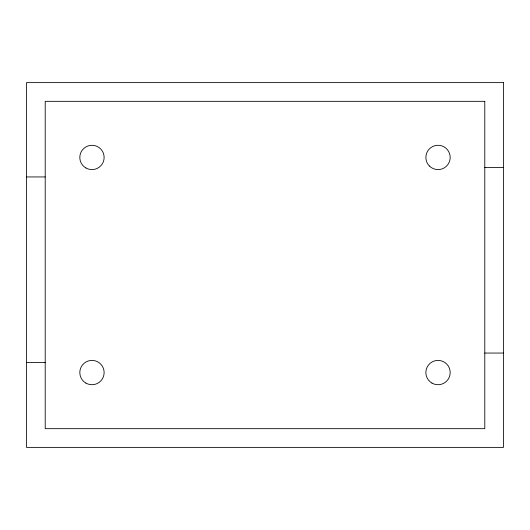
<?xml version="1.0" encoding="UTF-8"?>
<svg xmlns="http://www.w3.org/2000/svg" width="530" height="530" viewBox="0 0 530 530"><rect width="100%" height="100%" fill="white"/><g stroke="black" fill="none" stroke-linecap="round" stroke-linejoin="round"><path stroke-width="0.79" d="M484.791 167.593L503.5 167.593M26.5 176.94L45.209 176.94M484.791 353.053L503.5 353.053M26.5 362.407L45.209 362.407M503.5 82.62L26.5 82.62L26.5 447.38L503.5 447.38L503.5 82.62M484.791 101.323L45.209 101.323L45.209 428.677L484.791 428.677L484.791 101.323M85.893 383.091A12.157 12.157 0 0 0 104.132 372.557A12.157 12.157 0 0 0 85.893 362.03A12.157 12.157 0 0 0 85.893 383.091M85.893 167.97A12.157 12.157 0 0 0 104.132 157.443A12.157 12.157 0 0 0 85.893 146.909A12.157 12.157 0 0 0 85.893 167.97M431.95 383.091A12.157 12.157 0 0 0 450.189 372.557A12.157 12.157 0 0 0 431.95 362.03A12.157 12.157 0 0 0 431.95 383.091M429.433 166.036A12.157 12.157 0 0 0 449.771 160.59A12.157 12.157 0 0 0 434.885 145.697A12.157 12.157 0 0 0 429.433 166.036"/></g></svg>
